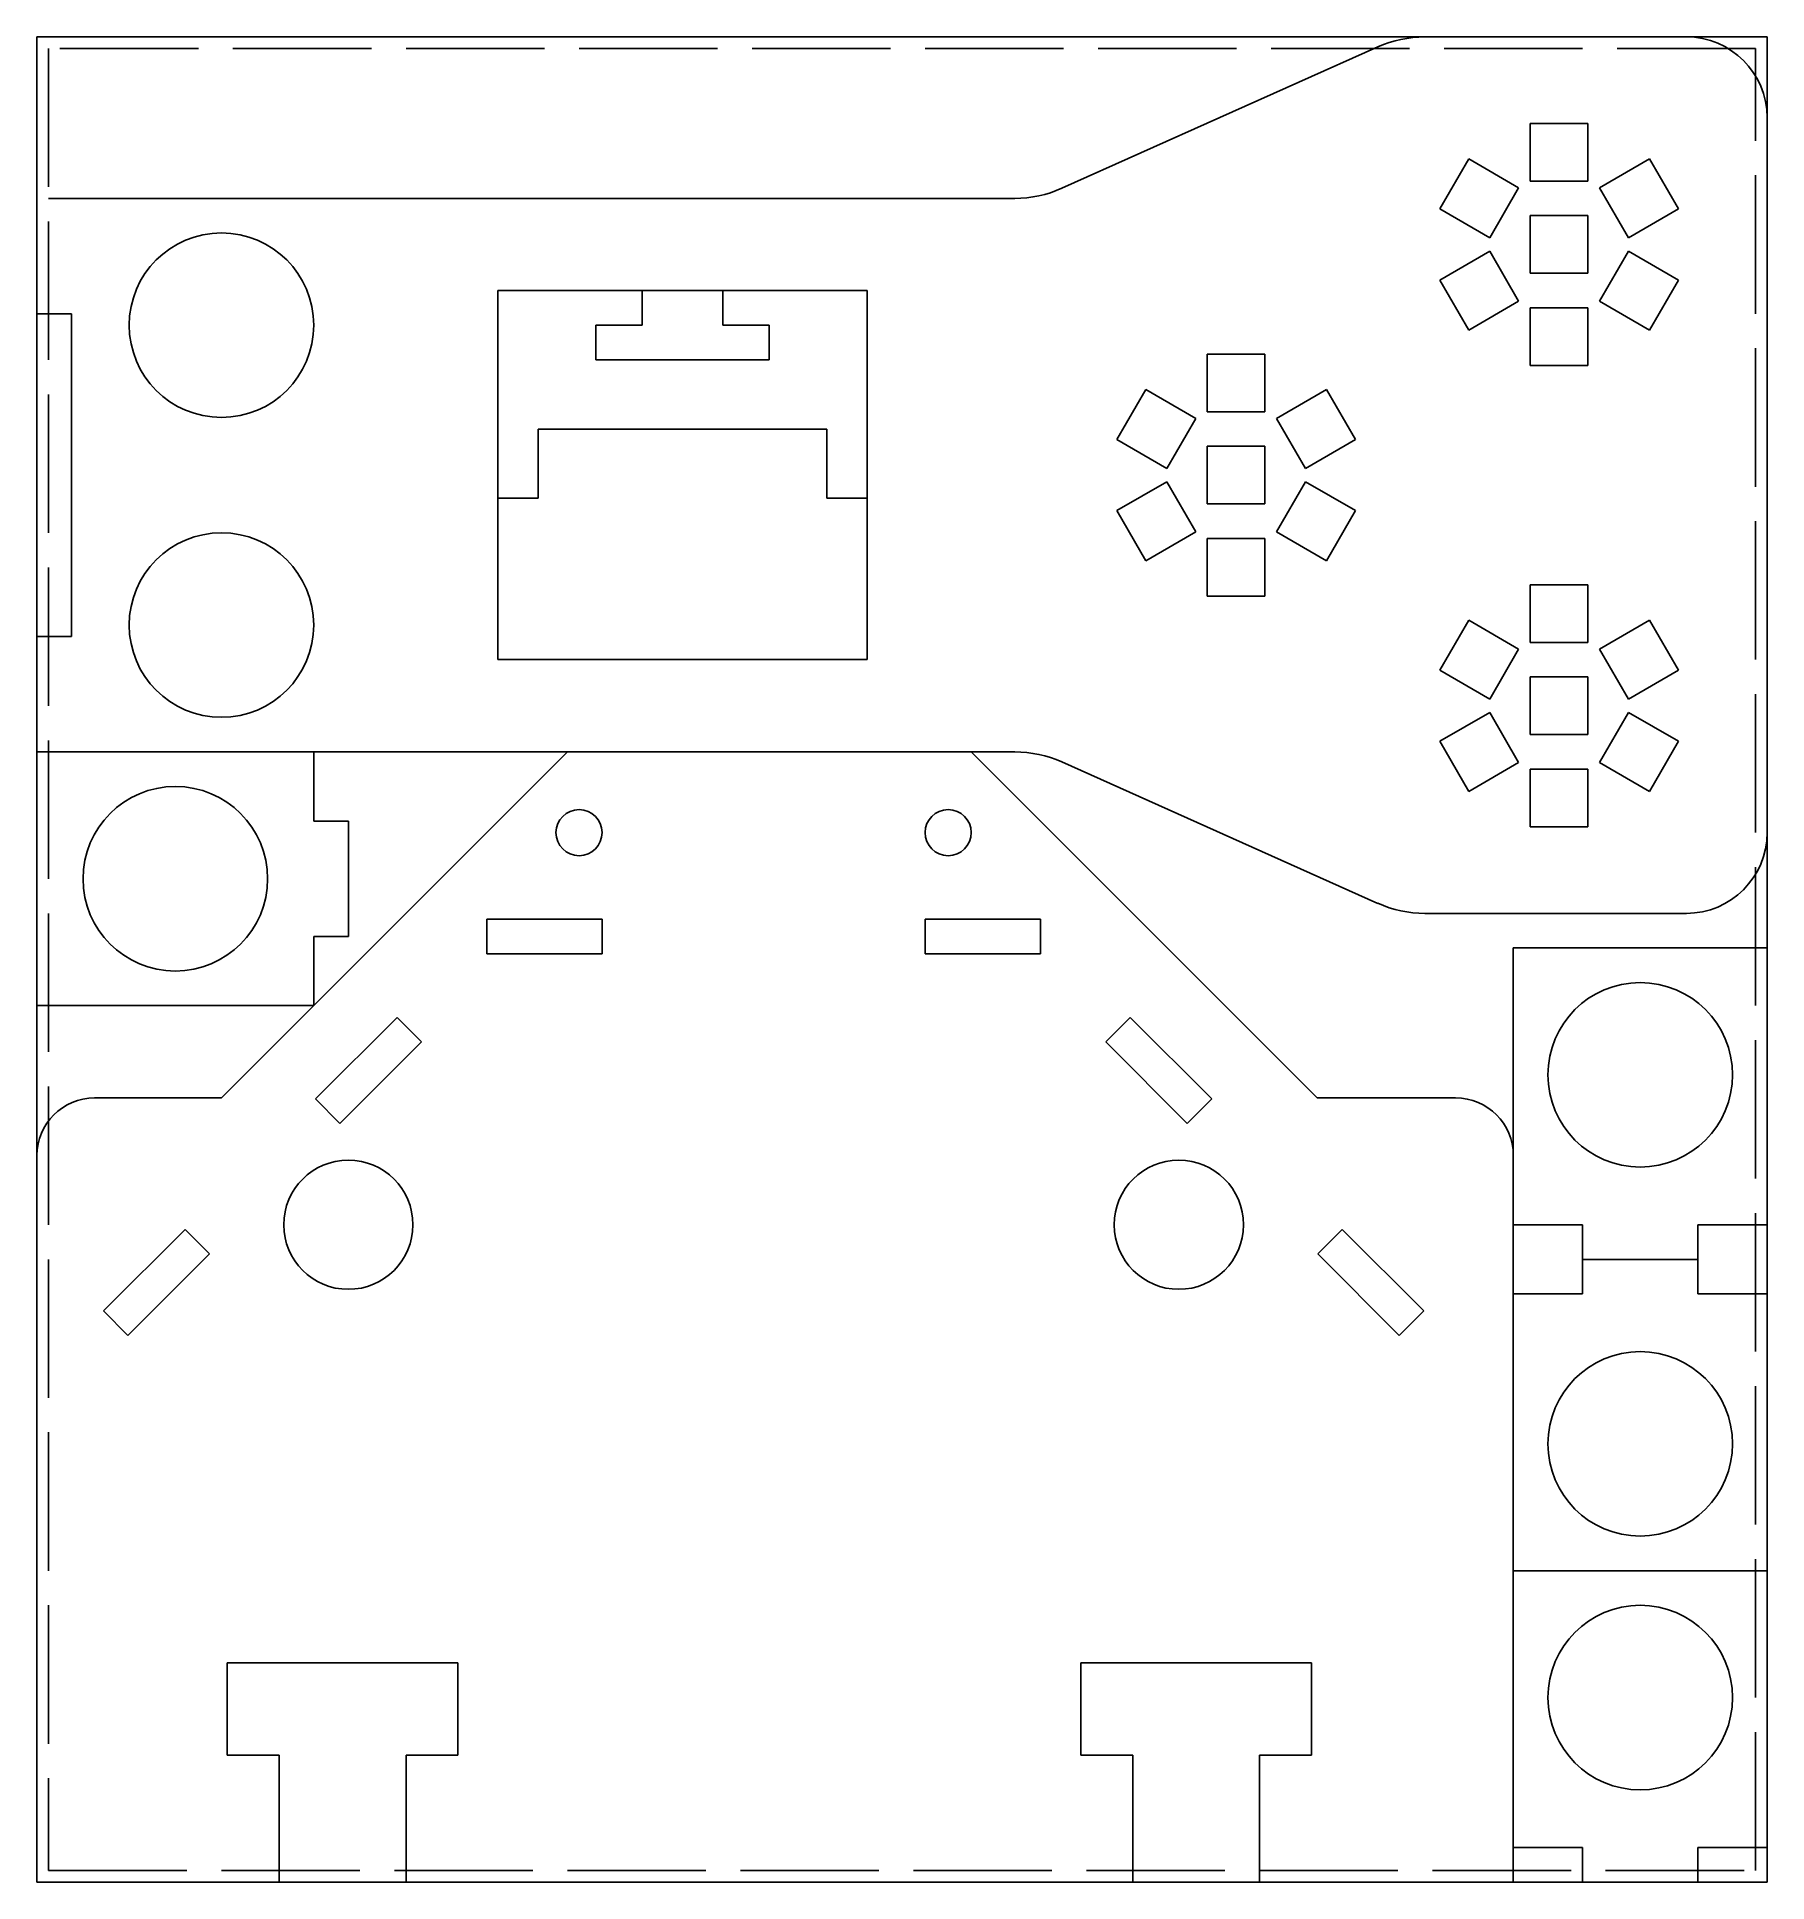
# Model space of a CAD drawing. Header units: millimetres. Extents: x 0 to 150, y 0 to 160.
import ezdxf

# ---------------------------------------------------------------- set-up
doc = ezdxf.new("R2010")
doc.units = ezdxf.units.MM
doc.linetypes.add('ACAD_ISO02W100', pattern=[15, 12, -3])
doc.layers.add('Corte exterior', color=1, linetype='Continuous', true_color=0xff0000)
doc.layers.add('mesa de trabajo y auxiliares', color=7, linetype='Continuous', true_color=0xffffff)

msp = doc.modelspace()

# ---------------------------------------------------------------- linework, layer by layer
at = {"layer": 'Corte exterior'}
for p, q in [((120.34, 160), (143, 160)), ((116.26, 159.13), (88.87, 146.87)), ((129.47, 152.5), (134.47, 152.5)), ((129.47, 147.5), (129.47, 152.5)), ((134.47, 152.5), (134.47, 147.5)), ((150, 153), (150, 91)), ((121.63, 145.08), (124.13, 149.42)), ((124.13, 149.42), (128.46, 146.92)), ((135.48, 146.92), (139.81, 149.42)), ((139.81, 149.42), (142.31, 145.08)), ((134.47, 147.5), (129.47, 147.5)), ((0, 146), (0, 136)), ((4, 146), (1, 146)), ((4, 146), (84.78, 146)), ((128.46, 146.92), (125.96, 142.58)), ((137.98, 142.58), (135.48, 146.92)), ((125.96, 142.58), (121.63, 145.08)), ((129.47, 144.5), (134.47, 144.5)), ((129.47, 139.5), (129.47, 144.5)), ((134.47, 144.5), (134.47, 139.5)), ((142.31, 145.08), (137.98, 142.58)), ((121.63, 138.92), (125.96, 141.42)), ((125.96, 141.42), (128.46, 137.08)), ((135.48, 137.08), (137.98, 141.42)), ((137.98, 141.42), (142.31, 138.92)), ((134.47, 139.5), (129.47, 139.5)), ((71.97, 138), (39.97, 138)), ((39.97, 138), (39.97, 106)), ((52.47, 135), (52.47, 138)), ((59.46, 135), (59.46, 138)), ((71.97, 106), (71.97, 138)), ((124.13, 134.58), (121.63, 138.92)), ((142.31, 138.92), (139.81, 134.58)), ((0, 136), (3, 136)), ((3, 108), (3, 136)), ((128.46, 137.08), (124.13, 134.58)), ((129.47, 136.5), (134.47, 136.5)), ((129.47, 131.5), (129.47, 136.5)), ((134.47, 136.5), (134.47, 131.5)), ((139.81, 134.58), (135.48, 137.08)), ((48.47, 132.6), (48.47, 135)), ((48.47, 135), (52.47, 135)), ((48.47, 135), (48.47, 132)), ((63.47, 135), (59.46, 135)), ((63.47, 132), (63.47, 135)), ((48.47, 132), (63.47, 132)), ((101.47, 132.5), (106.47, 132.5)), ((101.47, 127.5), (101.47, 132.5)), ((106.47, 132.5), (106.47, 127.5)), ((134.47, 131.5), (129.47, 131.5)), ((93.63, 125.08), (96.13, 129.42)), ((96.13, 129.42), (100.46, 126.92)), ((107.48, 126.92), (111.81, 129.42)), ((111.81, 129.42), (114.31, 125.08)), ((100.46, 126.92), (97.96, 122.58)), ((106.47, 127.5), (101.47, 127.5)), ((109.98, 122.58), (107.48, 126.92)), ((43.47, 126), (68.47, 126)), ((43.47, 126), (43.47, 120)), ((68.47, 126), (68.47, 120)), ((97.96, 122.58), (93.63, 125.08)), ((114.31, 125.08), (109.98, 122.58)), ((101.47, 124.5), (106.47, 124.5)), ((101.47, 119.5), (101.47, 124.5)), ((106.47, 124.5), (106.47, 119.5)), ((43.47, 120), (39.97, 120)), ((68.47, 120), (71.97, 120)), ((93.63, 118.92), (97.96, 121.42)), ((97.96, 121.42), (100.46, 117.08)), ((107.48, 117.08), (109.98, 121.42)), ((109.98, 121.42), (114.31, 118.92)), ((96.13, 114.58), (93.63, 118.92)), ((106.47, 119.5), (101.47, 119.5)), ((114.31, 118.92), (111.81, 114.58)), ((100.46, 117.08), (96.13, 114.58)), ((111.81, 114.58), (107.48, 117.08)), ((101.47, 116.5), (106.47, 116.5)), ((101.47, 111.5), (101.47, 116.5)), ((106.47, 116.5), (106.47, 111.5)), ((129.47, 112.5), (134.47, 112.5)), ((129.47, 107.5), (129.47, 112.5)), ((134.47, 112.5), (134.47, 107.5)), ((106.47, 111.5), (101.47, 111.5)), ((121.63, 105.08), (124.13, 109.42)), ((124.13, 109.42), (128.46, 106.92)), ((135.48, 106.92), (139.81, 109.42)), ((139.81, 109.42), (142.31, 105.08)), ((0, 98), (0, 108)), ((0, 108), (3, 108)), ((134.47, 107.5), (129.47, 107.5)), ((39.97, 106), (71.97, 106)), ((128.46, 106.92), (125.96, 102.58)), ((137.98, 102.58), (135.48, 106.92)), ((125.96, 102.58), (121.63, 105.08)), ((129.47, 104.5), (134.47, 104.5)), ((129.47, 99.5), (129.47, 104.5)), ((134.47, 104.5), (134.47, 99.5)), ((142.31, 105.08), (137.98, 102.58)), ((121.63, 98.92), (125.96, 101.42)), ((125.96, 101.42), (128.46, 97.08)), ((135.48, 97.08), (137.98, 101.42)), ((137.98, 101.42), (142.31, 98.92)), ((134.47, 99.5), (129.47, 99.5)), ((0, 98), (0, 76)), ((84.78, 98), (0, 98)), ((46, 98), (16, 68)), ((24, 92), (24, 98)), ((81, 98), (111, 68)), ((124.13, 94.58), (121.63, 98.92)), ((142.31, 98.92), (139.81, 94.58)), ((116.26, 84.87), (88.87, 97.13)), ((128.46, 97.08), (124.13, 94.58)), ((129.47, 96.5), (134.47, 96.5)), ((129.47, 91.5), (129.47, 96.5)), ((134.47, 96.5), (134.47, 91.5)), ((139.81, 94.58), (135.48, 97.08)), ((27, 92), (24, 92)), ((27, 82), (27, 92)), ((134.47, 91.5), (129.47, 91.5)), ((49, 83.5), (39, 83.5)), ((39, 83.5), (39, 80.5)), ((49, 80.5), (49, 83.5)), ((77, 80.5), (77, 83.5)), ((77, 83.5), (87, 83.5)), ((87, 83.5), (87, 80.5)), ((143, 84), (120.34, 84)), ((27, 82), (24, 82)), ((24, 82), (24, 76)), ((39, 80.5), (49, 80.5)), ((87, 80.5), (77, 80.5)), ((128, 81), (128, 51)), ((150, 81), (128, 81)), ((150, 57), (150, 81)), ((0, 76), (24, 76)), ((24.15, 67.91), (31.22, 74.98)), ((31.22, 74.98), (33.35, 72.86)), ((94.78, 74.98), (92.66, 72.86)), ((101.85, 67.91), (94.78, 74.98)), ((33.35, 72.86), (26.27, 65.79)), ((92.66, 72.86), (99.73, 65.79)), ((16, 68), (5, 68)), ((26.27, 65.79), (24.15, 67.91)), ((99.73, 65.79), (101.85, 67.91)), ((111, 68), (123, 68)), ((0, 63), (0, 0)), ((12.84, 56.6), (5.77, 49.53)), ((14.96, 54.48), (12.84, 56.6)), ((111.04, 54.48), (113.16, 56.6)), ((113.16, 56.6), (120.23, 49.53)), ((134, 57), (128, 57)), ((134, 54), (134, 57)), ((144, 57), (150, 57)), ((144, 54), (144, 57)), ((7.89, 47.4), (14.96, 54.48)), ((118.11, 47.4), (111.04, 54.48)), ((134, 54), (144, 54)), ((134, 54), (134, 51)), ((144, 54), (144, 51)), ((128, 49), (128, 51)), ((134, 51), (128, 51)), ((144, 51), (150, 51)), ((150, 51), (150, 27)), ((5.77, 49.53), (7.89, 47.4)), ((120.23, 49.53), (118.11, 47.4)), ((128, 0), (128, 49)), ((150, 27), (128, 27)), ((150, 3), (150, 27)), ((36.5, 19), (16.5, 19)), ((16.5, 19), (16.5, 11)), ((36.5, 11), (36.5, 19)), ((90.5, 11), (90.5, 19)), ((90.5, 19), (110.5, 19)), ((110.5, 19), (110.5, 11)), ((16.5, 11), (21, 11)), ((21, 0), (21, 11)), ((32, 0), (32, 11)), ((32, 11), (36.5, 11)), ((95, 11), (90.5, 11)), ((95, 0), (95, 11)), ((110.5, 11), (106, 11)), ((106, 0), (106, 11)), ((134, 3), (128, 3)), ((134, 0), (134, 3)), ((144, 3), (150, 3)), ((144, 0), (144, 3)), ((21, 0), (0, 0)), ((95, 0), (32, 0)), ((106, 0), (128, 0)), ((134, 0), (144, 0))]:
    msp.add_line(p, q, dxfattribs=at)
for centre, radius in [((16, 135), 8), ((16, 109), 8), ((12, 87), 8), ((47, 91), 2), ((79, 91), 2), ((139, 70), 8), ((27, 57), 5.6), ((99, 57), 5.6), ((139, 38), 8), ((139, 16), 8)]:
    msp.add_circle(centre, radius, dxfattribs=at)
for centre, radius, start, end in [((143, 153), 7, 0, 90), ((120.34, 150), 10, 90, 114.1079), ((84.78, 156), 10, 270, 294.1079), ((84.78, 88), 10, 65.8921, 90), ((143, 91), 7, 270, 0), ((120.34, 94), 10, 245.8921, 270), ((5, 63), 5, 90, 180), ((123, 63), 5, 0, 90)]:
    msp.add_arc(centre, radius, start, end, dxfattribs=at)
at = {"layer": 'mesa de trabajo y auxiliares'}
for p, q in [((0, 160), (0, 0)), ((150, 160), (0, 160)), ((150, 0), (150, 160)), ((0, 0), (150, 0))]:
    msp.add_line(p, q, dxfattribs=at)
at = {"layer": 'mesa de trabajo y auxiliares', "linetype": 'ACAD_ISO02W100'}
for p, q in [((1, 159), (1, 1)), ((149, 159), (1, 159)), ((149, 1), (149, 159)), ((1, 1), (149, 1))]:
    msp.add_line(p, q, dxfattribs=at)

doc.saveas('drawing.dxf')
